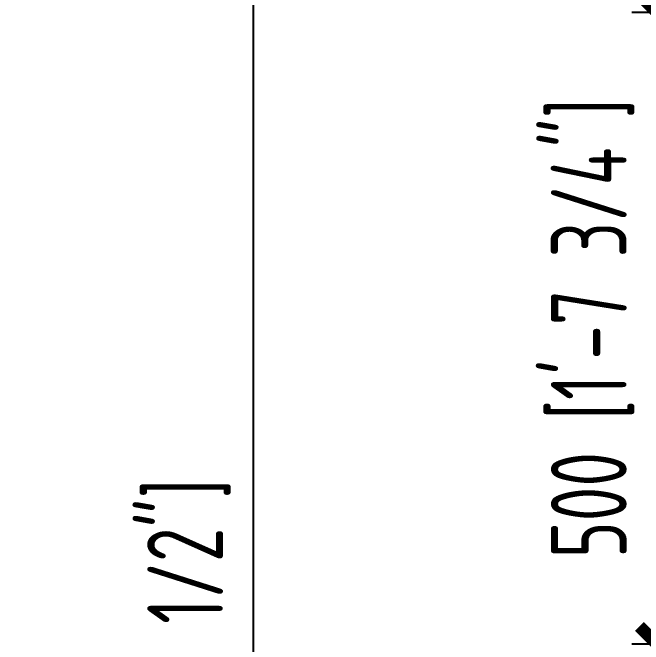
# Model space of a CAD drawing. Header units: millimetres. Extents: x -73584 to -37571, y -61249 to -50748.
# Drawn here: x -49181 to -48682, y -53861 to -53361 of the extents above; entities that cross this region are included whole.
import ezdxf

# ---------------------------------------------------------------- set-up
doc = ezdxf.new("R2010")
doc.units = ezdxf.units.MM
doc.header["$LTSCALE"] = 200
doc.header["$PDSIZE"] = -1
doc.layers.add('DIM', color=3, linetype='Continuous')
doc.styles.add('TSSD_Dimension', font='tssdeng.shx', dxfattribs={"width": 0.7, "bigfont": 'hztxt.shx'})
doc.dimstyles.new('TSSD_20_20', dxfattribs={"dimtxt": 60, "dimasz": 20, "dimexe": 20, "dimexo": 50, "dimgap": 20, "dimtad": 1, "dimdec": 0, "dimzin": 0, "dimdsep": 46, "dimtxsty": 'TSSD_Dimension', "dimblk": 'ARCHTICK', "dimcen": 0, "dimdle": 20, "dimclrt": 7, "dimadec": 0, "dimazin": 0, "dimtfac": 1, "dimtdec": 0, "dimtix": 1, "dimtmove": 2, "dimatfit": 3, "dimfxl": 1, "dimtolj": 1, "dimtzin": 0, "dimarcsym": 0})

# ---------------------------------------------------------------- blocks, each defined once
blk = doc.blocks.new('_ArchTick')
at = {"color": 0, "linetype": 'ByBlock'}
blk.add_lwpolyline([(-0.707, -0.707, 0.5, 0.5, 0), (0.707, 0.707, 0.5, 0.5, 0)], format="xyseb", dxfattribs=at)
blk = doc.blocks.new('*D675')
at = {"layer": 'Defpoints', "color": 0, "transparency": 16777216}
for p in [(-48671.17, -53860.66), (-48307.71, -53860.66), (-48307.71, -54360.66)]:
    blk.add_point(p, dxfattribs=at)
at = {"layer": 'DIM', "color": 0, "lineweight": -2, "transparency": 16777216}
for p, q in [((-48671.17, -54380.66), (-48671.17, -53840.66)), ((-48357.71, -53860.66), (-48691.17, -53860.66)), ((-48357.71, -54360.66), (-48691.17, -54360.66))]:
    blk.add_line(p, q, dxfattribs=at)
at = {"layer": 'DIM', "color": 0, "lineweight": -2, "transparency": 16777216, "xscale": 20, "yscale": 20, "zscale": 20}
for p, rotation in [((-48671.17, -53860.66), 90), ((-48671.17, -54360.66), 270)]:
    blk.add_blockref('_ArchTick', p, dxfattribs=dict(at, rotation=rotation))
at = {"layer": 'DIM', "color": 7, "transparency": 16777216, "insert": (-48722.32, -54110.66), "char_height": 60, "attachment_point": 5, "rotation": 90, "style": 'TSSD_Dimension'}
blk.add_mtext('\\A1;500 [1\'-7 3/4"]', dxfattribs=at)
blk = doc.blocks.new('*D676')
at = {"layer": 'Defpoints', "color": 0, "transparency": 16777216}
for p in [(-48671.17, -53360.66), (-48307.71, -53360.66), (-48307.71, -53860.66)]:
    blk.add_point(p, dxfattribs=at)
at = {"layer": 'DIM', "color": 0, "lineweight": -2, "transparency": 16777216}
for p, q in [((-48671.17, -53880.66), (-48671.17, -53340.66)), ((-48357.71, -53360.66), (-48691.17, -53360.66)), ((-48357.71, -53860.66), (-48691.17, -53860.66))]:
    blk.add_line(p, q, dxfattribs=at)
at = {"layer": 'DIM', "color": 0, "lineweight": -2, "transparency": 16777216, "xscale": 20, "yscale": 20, "zscale": 20}
for p, rotation in [((-48671.17, -53360.66), 90), ((-48671.17, -53860.66), 270)]:
    blk.add_blockref('_ArchTick', p, dxfattribs=dict(at, rotation=rotation))
at = {"layer": 'DIM', "color": 7, "transparency": 16777216, "insert": (-48722.32, -53610.66), "char_height": 60, "attachment_point": 5, "rotation": 90, "style": 'TSSD_Dimension'}
blk.add_mtext('\\A1;500 [1\'-7 3/4"]', dxfattribs=at)
blk = doc.blocks.new('*D677')
at = {"layer": 'Defpoints', "color": 0, "transparency": 16777216}
for p in [(-48671.17, -52860.66), (-48307.71, -52860.66), (-48307.71, -53360.66)]:
    blk.add_point(p, dxfattribs=at)
at = {"layer": 'DIM', "color": 0, "lineweight": -2, "transparency": 16777216}
for p, q in [((-48671.17, -53380.66), (-48671.17, -52840.66)), ((-48357.71, -52860.66), (-48691.17, -52860.66)), ((-48357.71, -53360.66), (-48691.17, -53360.66))]:
    blk.add_line(p, q, dxfattribs=at)
at = {"layer": 'DIM', "color": 0, "lineweight": -2, "transparency": 16777216, "xscale": 20, "yscale": 20, "zscale": 20}
for p, rotation in [((-48671.17, -52860.66), 90), ((-48671.17, -53360.66), 270)]:
    blk.add_blockref('_ArchTick', p, dxfattribs=dict(at, rotation=rotation))
at = {"layer": 'DIM', "color": 7, "transparency": 16777216, "insert": (-48722.32, -53110.66), "char_height": 60, "attachment_point": 5, "rotation": 90, "style": 'TSSD_Dimension'}
blk.add_mtext('\\A1;500 [1\'-7 3/4"]', dxfattribs=at)
blk = doc.blocks.new('*D1379')
at = {"layer": 'Defpoints', "color": 0, "transparency": 16777216}
for p in [(-48990.72, -52360.81), (-48318.41, -52360.81), (-48298.69, -55500.66)]:
    blk.add_point(p, dxfattribs=at)
at = {"layer": 'DIM', "color": 0, "lineweight": -2, "transparency": 16777216}
for p, q in [((-48990.72, -55520.66), (-48990.72, -52340.81)), ((-48368.41, -52360.81), (-49010.72, -52360.81)), ((-48348.69, -55500.66), (-49010.72, -55500.66))]:
    blk.add_line(p, q, dxfattribs=at)
at = {"layer": 'DIM', "color": 0, "lineweight": -2, "transparency": 16777216, "xscale": 20, "yscale": 20, "zscale": 20}
for p, rotation in [((-48990.72, -52360.81), 90), ((-48990.72, -55500.66), 270)]:
    blk.add_blockref('_ArchTick', p, dxfattribs=dict(at, rotation=rotation))
at = {"layer": 'DIM', "color": 7, "transparency": 16777216, "insert": (-49041.87, -53930.73), "char_height": 60, "attachment_point": 5, "rotation": 90, "style": 'TSSD_Dimension'}
blk.add_mtext('\\A1;3140 [10\'-3 1/2"]', dxfattribs=at)

msp = doc.modelspace()

# ---------------------------------------------------------------- dimensions: what is measured, and where the dimension line sits
at = {"layer": 'DIM'}
for base, p1, p2, picture, middle in [((-48990.716, -52360.808), (-48298.691, -55500.658), (-48318.409, -52360.808), '*D1379', (-49041.87, -53930.733)), ((-48671.166, -52860.658), (-48307.71, -53360.658), (-48307.71, -52860.658), '*D677', (-48722.319, -53110.658)), ((-48671.166, -53360.658), (-48307.71, -53860.658), (-48307.71, -53360.658), '*D676', (-48722.319, -53610.658)), ((-48671.166, -53860.658), (-48307.71, -54360.658), (-48307.71, -53860.658), '*D675', (-48722.319, -54110.658))]:
    dim = msp.add_linear_dim(base=base, p1=p1, p2=p2, angle=90, dimstyle='TSSD_20_20', dxfattribs=at)
    dim.commit()
    dim.dimension.update_dxf_attribs({"geometry": picture, "text_midpoint": middle})

doc.saveas('drawing.dxf')
